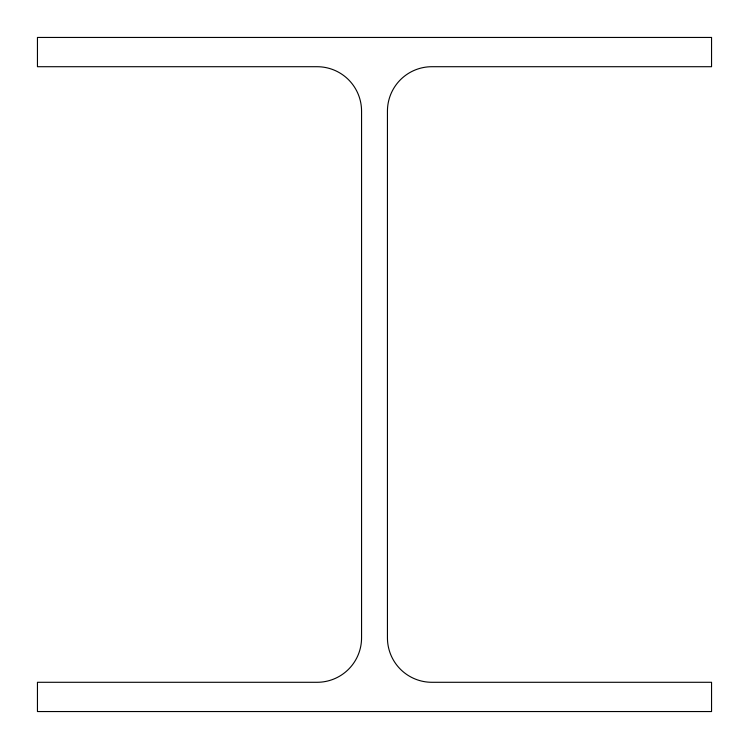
<?xml version="1.0" encoding="UTF-8"?>
<svg xmlns="http://www.w3.org/2000/svg" width="749" height="749" viewBox="0 0 749 749"><rect width="100%" height="100%" fill="white"/><g stroke="black" fill="none" stroke-linecap="round" stroke-linejoin="round"><path stroke-width="1.12" d="M711.55 37.45L37.45 37.45L37.45 66.708L317.108 66.708A44.453 44.453 0 0 1 361.561 111.161L361.561 637.839A44.453 44.453 0 0 1 317.108 682.292L37.45 682.292L37.45 711.55L711.55 711.55L711.55 682.292L431.892 682.292A44.453 44.453 0 0 1 387.439 637.839L387.439 111.161A44.453 44.453 0 0 1 431.892 66.708L711.55 66.708L711.55 37.45"/></g></svg>
